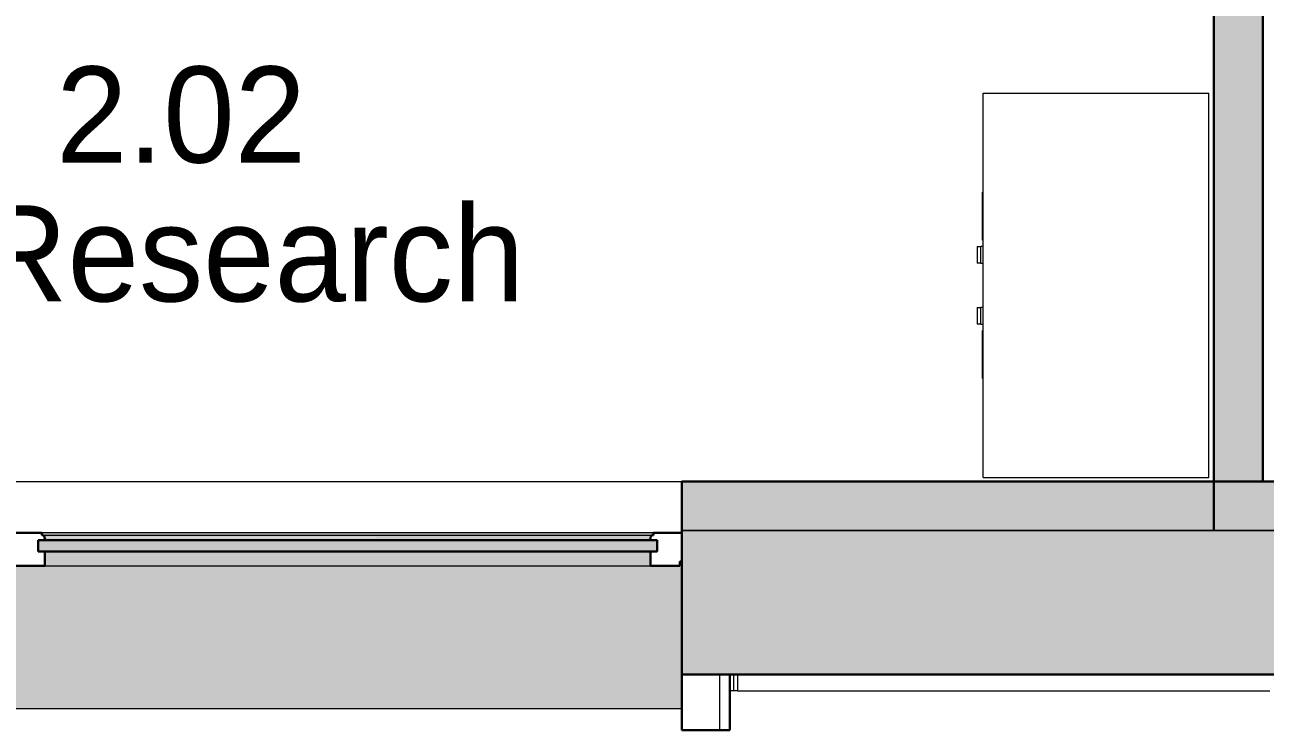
# Model space of a CAD drawing. Header units: millimetres. Extents: x 155927 to 295199, y -4084 to 97293.
# Drawn here: x 201325 to 203908, y 8852 to 10320 of the extents above; entities that cross this region are included whole.
import ezdxf

# ---------------------------------------------------------------- set-up
doc = ezdxf.new("R2010")
doc.units = ezdxf.units.MM
doc.header["$MEASUREMENT"] = 0
for name, color, linetype, lineweight in [('A-AREA-IDEN', 7, 'CONTINUOUS', 9), ('A-GLAZ', 7, 'CONTINUOUS', 9), ('A-GLAZ-CURT', 7, 'CONTINUOUS', 9), ('A-WALL', 7, 'CONTINUOUS', 9), ('A-WALL-PATT', 7, 'CONTINUOUS', 9), ('I-FURN', 8, 'CONTINUOUS', 9), ('I-WALL', 7, 'CONTINUOUS', 9)]:
    doc.layers.add(name, color=color, linetype=linetype, lineweight=lineweight)
doc.styles.add('Century Gothic', font='GOTHIC.TTF', dxfattribs={"height": 200})

msp = doc.modelspace()

# ---------------------------------------------------------------- hatches: boundary and pattern name
at = {"layer": 'A-GLAZ'}
h = msp.add_hatch(color=256, dxfattribs=at)
h.paths.add_polyline_path([(201364.4, 9255.8), (201361.6, 9257.5), (201362.9, 9256.4), (201364, 9255.9)], flags=0)
h.paths.add_polyline_path([(199972.4, 9255.8), (199969.6, 9257.5), (199970.9, 9256.4), (199972, 9255.9)], flags=0)
for points in [[(202630.8, 9257.5), (202633.6, 9257.5), (202633.6, 9262.5), (201360, 9262.5), (201360, 9257.5), (202629.8, 9257.5)], [(202627.8, 9252.6), (202629.6, 9256.2), (202629.8, 9257.5), (201362.9, 9257), (201365.6, 9253.9), (201366.3, 9252.6), (202627.4, 9252.6)], [(202162.1, 9248.6), (202626.4, 9248.6), (202627.6, 9252.6), (201366, 9251.5), (201367.3, 9248.6), (201561.7, 9248.6)], [(202626.4, 9247.5), (202626.4, 9248.6), (202162.1, 9247.5)], [(202162.1, 9223.6), (202641.6, 9223.6), (202641.6, 9247.5), (201352.1, 9247.5), (201352.1, 9223.6), (201561.7, 9223.6)], [(202627.6, 9193.6), (202627.6, 9223.6), (201366, 9223.6), (201366, 9193.6), (202162.1, 9193.6)], [(202692.8, 8896.6), (202692.8, 9198.3), (202688.5, 9198.3), (202688.5, 9193.6), (201305.2, 9193.6), (201305.2, 9198.3), (201296.5, 9198.3), (201296.5, 9193.6), (199913.2, 9193.6), (199913.2, 9198.3), (199908.8, 9198.3), (199908.8, 8896.6), (202162.1, 8896.6)]]:
    msp.add_hatch(color=256, dxfattribs=at).paths.add_polyline_path(points, flags=0)
h = msp.add_hatch(color=256, dxfattribs=at)
h.paths.add_polyline_path([(202692.8, 9198.3), (202692.8, 9200.4), (202688.5, 9200.4), (202688.5, 9198.3)], flags=0)
h.paths.add_polyline_path([(201296.5, 9198.3), (201305.2, 9198.7), (201305.2, 9200.4), (201296.5, 9200.4), (201296.5, 9198.7)], flags=0)
h.paths.add_polyline_path([(199908.8, 9198.3), (199913.2, 9198.3), (199913.2, 9200.4), (199908.8, 9200.4)], flags=0)
at = {"layer": 'A-WALL-PATT'}
for points in [[(203800.8, 9369.6), (203902.8, 9369.6), (203902.8, 13505.6), (203800.8, 13505.6), (203800.8, 9692.7)], [(204033.8, 9267.6), (204033.8, 9369.6), (203800.8, 9369.6), (203800.8, 9267.6), (203963.1, 9267.6)]]:
    msp.add_hatch(color=256, dxfattribs=at).paths.add_polyline_path(points, flags=0)
h = msp.add_hatch(color=256, dxfattribs=at)
h.paths.add_polyline_path([(203800.8, 9267.6), (203800.8, 9369.6), (202692.8, 9369.6), (202692.8, 9267.6), (203362.8, 9267.6)], flags=0)
h.paths.add_polyline_path([(199908.8, 9267.6), (199908.8, 9369.6), (197055.3, 9369.6), (197055.3, 9267.6), (198560, 9267.6)], flags=0)
h = msp.add_hatch(color=256, dxfattribs=at)
h.paths.add_polyline_path([(231140.8, 8967.6), (231140.8, 9267.6), (230059.8, 9267.6), (230059.8, 8967.6), (230978.5, 8967.6)], flags=0)
h.paths.add_polyline_path([(228577.1, 8967.6), (228775.8, 8967.6), (228775.8, 9267.6), (227617.8, 9267.6), (227617.8, 8967.6)], flags=0)
h.paths.add_polyline_path([(225983.8, 8967.6), (225983.8, 9267.6), (224442.8, 9267.6), (224442.8, 8967.6), (224975.1, 8967.6)], flags=0)
h.paths.add_polyline_path([(209658.8, 8967.6), (209658.8, 9267.6), (208317.8, 9267.6), (208317.8, 8967.6), (209366.2, 8967.6)], flags=0)
h.paths.add_polyline_path([(203963.1, 8967.6), (204033.8, 8967.6), (204033.8, 9267.6), (202692.8, 9267.6), (202692.8, 8967.6), (203362.8, 8967.6)], flags=0)
h.paths.add_polyline_path([(199908.8, 8967.6), (199908.8, 9267.6), (197042.8, 9267.6), (197042.8, 8967.6), (198560, 8967.6)], flags=0)
h.paths.add_polyline_path([(194508.8, 8967.6), (194508.8, 9267.6), (191992.8, 9267.6), (191992.8, 8967.6), (193757.3, 8967.6)], flags=0)
h.paths.add_polyline_path([(190358.8, 8967.6), (190358.8, 9267.6), (187692.8, 9267.6), (187692.8, 8967.6), (188954.6, 8967.6)], flags=0)
h.paths.add_polyline_path([(184151.8, 8967.6), (184908.8, 8967.6), (184908.8, 9267.6), (183192.8, 9267.6), (183192.8, 8967.6), (183551.5, 8967.6)], flags=0)
h.paths.add_polyline_path([(176347.4, 8967.6), (176658.8, 8967.6), (176658.8, 9267.6), (174942.8, 9267.6), (174942.8, 8967.6), (175747, 8967.6)], flags=0)
h.paths.add_polyline_path([(162539.5, 8967.6), (163158.8, 8967.6), (163158.8, 9267.6), (161617.8, 9267.6), (161617.8, 8967.6)], flags=0)
h.paths.add_polyline_path([(159983.8, 8967.6), (159983.8, 9267.6), (159292.8, 9267.6), (159292.8, 8967.6), (159537.8, 8967.6)], flags=0)

# ---------------------------------------------------------------- linework, layer by layer
at = {"layer": 'A-GLAZ', "lineweight": 30}
for p, q in [((201360, 9262.5), (201300.8, 9262.5)), ((201360, 9257.5), (201360, 9262.5)), ((201361.6, 9257.5), (201360, 9257.5)), ((201367.3, 9247.5), (201367.3, 9248.6)), ((202626.4, 9248.6), (202626.4, 9247.5)), ((202633.6, 9257.5), (202632.1, 9257.5)), ((202633.6, 9262.5), (202633.6, 9257.5)), ((202692.8, 9262.5), (202633.6, 9262.5)), ((201352.1, 9247.5), (201352.1, 9223.6)), ((202641.6, 9247.5), (201352.1, 9247.5)), ((201352.1, 9223.6), (201352.1, 9247.5)), ((201352.1, 9247.5), (201367.3, 9247.5)), ((201352.1, 9223.6), (202641.6, 9223.6)), ((201366, 9223.6), (201352.1, 9223.6)), ((201366, 9193.6), (201366, 9223.6)), ((202626.4, 9247.5), (202641.6, 9247.5)), ((202641.6, 9223.6), (202627.6, 9223.6)), ((202627.6, 9223.6), (202627.6, 9193.6)), ((202641.6, 9223.6), (202641.6, 9247.5)), ((202641.6, 9247.5), (202641.6, 9223.6)), ((202688.5, 9193.6), (202688.5, 9202.6)), ((202688.5, 9202.6), (202692.8, 9202.6)), ((201305.2, 9193.6), (201366, 9193.6)), ((202627.6, 9193.6), (202688.5, 9193.6)), ((202692.8, 8967.6), (202692.8, 8851.6)), ((202792.8, 8851.6), (202792.8, 8967.6)), ((202692.8, 8851.6), (202792.8, 8851.6))]:
    msp.add_line(p, q, dxfattribs=at)
at = {"layer": 'A-GLAZ'}
for p, q in [((202633.6, 9262.5), (201360, 9262.5)), ((201360, 9257.5), (201361.6, 9257.5)), ((201361.6, 9257.5), (202632.1, 9257.5)), ((201367.3, 9248.6), (202626.4, 9248.6)), ((202632.1, 9257.5), (202633.6, 9257.5)), ((202688.5, 9200.4), (202692.8, 9200.4)), ((202688.5, 9198.3), (202692.8, 9198.3)), ((201366, 9193.6), (202627.6, 9193.6)), ((199908.8, 8896.6), (202692.8, 8896.6))]:
    msp.add_line(p, q, dxfattribs=at)
at = {"layer": 'A-GLAZ', "linetype": 'Continuous'}
msp.add_line((202771.8, 8851.6), (202771.8, 8967.6), dxfattribs=at)
at = {"layer": 'A-GLAZ', "lineweight": 30}
for centre, radius, start, end in [((201360.5, 9252.2), 5.36, 3.4261, 78.0476), ((201373.2, 9253), 7.4, 183.4261, 216.5739), ((202620.5, 9253), 7.4, 323.4261, 356.5739), ((202633.2, 9252.2), 5.36, 101.9524, 176.5739)]:
    msp.add_arc(centre, radius, start, end, dxfattribs=at)
at = {"layer": 'A-GLAZ'}
for points, knots in [([(201364, 9256.2), (201363.9, 9256.4), (201363.5, 9256.7), (201362.7, 9257.2), (201362, 9257.4), (201361.6, 9257.5)], [-0.4, -0.4, -0.4, -0.4, -0.3, -0.2, 0, 0, 0, 0]), ([(201365.8, 9252.6), (201365.8, 9253), (201365.7, 9253.7), (201365.3, 9254.6), (201365.1, 9255), (201365, 9255.2)], [-1, -1, -1, -1, -0.8, -0.7, -0.6, -0.6, -0.6, -0.6]), ([(202628.7, 9255.2), (202628.6, 9255), (202628.4, 9254.6), (202628, 9253.7), (202627.9, 9253), (202627.8, 9252.6)], [0.6, 0.6, 0.6, 0.6, 0.7, 0.8, 1, 1, 1, 1]), ([(202632.1, 9257.5), (202631.6, 9257.4), (202631, 9257.2), (202630.2, 9256.7), (202629.8, 9256.4), (202629.6, 9256.2)], [0, 0, 0, 0, 0.2, 0.3, 0.4, 0.4, 0.4, 0.4])]:
    msp.add_open_spline(points, degree=3, knots=knots, dxfattribs=at)
for points in [[(201367.3, 9248.6), (201367, 9249), (201366.7, 9249.4), (201366.5, 9249.8)], [(202627.1, 9249.8), (202626.9, 9249.4), (202626.7, 9249), (202626.4, 9248.6)]]:
    msp.add_open_spline(points, degree=3, dxfattribs=at)
at = {"layer": 'A-GLAZ-CURT'}
for p, q in [((202800.8, 8967.6), (202800.8, 8933.6)), ((202800.8, 8933.6), (202792.8, 8933.6)), ((202808.8, 8933.6), (202800.8, 8933.6))]:
    msp.add_line(p, q, dxfattribs=at)
at = {"layer": 'A-GLAZ-CURT', "lineweight": 20}
for p, q in [((203917.8, 8967.6), (202808.8, 8967.6)), ((202808.8, 8967.6), (202808.8, 8933.6)), ((202808.8, 8933.6), (203917.8, 8933.6))]:
    msp.add_line(p, q, dxfattribs=at)
at = {"layer": 'A-WALL'}
for p, q in [((203800.8, 9267.6), (202692.8, 9267.6)), ((204033.8, 9267.6), (203800.8, 9267.6))]:
    msp.add_line(p, q, dxfattribs=at)
at = {"layer": 'A-WALL', "lineweight": 30}
for p, q in [((202692.8, 9267.6), (202692.8, 8967.6)), ((202692.8, 8967.6), (204033.8, 8967.6))]:
    msp.add_line(p, q, dxfattribs=at)
at = {"layer": 'I-FURN'}
for p, q in [((203320.8, 9377.7), (203320.8, 10177.7)), ((203320.8, 10177.7), (203790.8, 10177.7)), ((203790.8, 9377.7), (203790.8, 10177.7)), ((203320.8, 9971.7), (203319.3, 9971.7)), ((203319.3, 9963.7), (203319.3, 9971.7)), ((203319.3, 9971.7), (203319.3, 9967.7)), ((203320.8, 9971.7), (203319.3, 9971.7)), ((203319.3, 9967.7), (203319.3, 9971.7)), ((203319.3, 9971.7), (203319.3, 9967.7)), ((203320.8, 9971.7), (203319.3, 9971.7)), ((203319.3, 9967.7), (203319.3, 9971.7)), ((203319.3, 9971.7), (203319.3, 9967.7)), ((203319.3, 9879.7), (203319.3, 9963.7)), ((203319.3, 9871.7), (203319.3, 9879.7)), ((203319.3, 9875.7), (203319.3, 9871.7)), ((203319.3, 9875.7), (203319.3, 9871.7)), ((203319.3, 9871.7), (203319.3, 9875.7)), ((203319.3, 9875.7), (203319.3, 9871.7)), ((203319.3, 9871.7), (203319.3, 9875.7)), ((203319.3, 9871.7), (203320.8, 9871.7)), ((203319.3, 9871.7), (203320.8, 9871.7)), ((203319.3, 9871.7), (203320.8, 9871.7)), ((203307.8, 9858.7), (203307.8, 9823.7)), ((203307.8, 9858.7), (203307.8, 9823.7)), ((203307.9, 9858.7), (203308.3, 9858.7)), ((203308.3, 9858.7), (203315.8, 9858.7)), ((203320.8, 9858.7), (203315.8, 9858.7)), ((203315.8, 9823.7), (203315.8, 9858.7)), ((203320.8, 9858.7), (203315.8, 9858.7)), ((203320.8, 9858.7), (203319.3, 9858.7)), ((203319.3, 9858.3), (203319.3, 9858.7)), ((203319.3, 9858.7), (203319.3, 9858.3)), ((203308.3, 9823.7), (203307.9, 9823.7)), ((203315.8, 9823.7), (203308.3, 9823.7)), ((203315.8, 9823.7), (203320.8, 9823.7)), ((203315.8, 9823.7), (203320.8, 9823.7)), ((203307.8, 9731.7), (203307.8, 9696.7)), ((203307.8, 9731.7), (203307.8, 9696.7)), ((203307.9, 9731.7), (203308.3, 9731.7)), ((203308.3, 9731.7), (203315.8, 9731.7)), ((203320.8, 9731.7), (203315.8, 9731.7)), ((203315.8, 9696.7), (203315.8, 9731.7)), ((203320.8, 9731.7), (203315.8, 9731.7)), ((203308.3, 9696.7), (203307.9, 9696.7)), ((203315.8, 9696.7), (203308.3, 9696.7)), ((203315.8, 9696.7), (203320.8, 9696.7)), ((203315.8, 9696.7), (203320.8, 9696.7)), ((203319.3, 9697.1), (203319.3, 9696.7)), ((203319.3, 9696.7), (203319.3, 9697.1)), ((203319.3, 9696.7), (203320.8, 9696.7)), ((203320.8, 9683.7), (203319.3, 9683.7)), ((203319.3, 9675.7), (203319.3, 9683.7)), ((203319.3, 9683.7), (203319.3, 9679.7)), ((203320.8, 9683.7), (203319.3, 9683.7)), ((203319.3, 9679.7), (203319.3, 9683.7)), ((203319.3, 9683.7), (203319.3, 9679.7)), ((203320.8, 9683.7), (203319.3, 9683.7)), ((203319.3, 9679.7), (203319.3, 9683.7)), ((203319.3, 9683.7), (203319.3, 9679.7)), ((203319.3, 9591.7), (203319.3, 9675.7)), ((203319.3, 9583.7), (203319.3, 9591.7)), ((203319.3, 9587.7), (203319.3, 9583.7)), ((203319.3, 9587.7), (203319.3, 9583.7)), ((203319.3, 9583.7), (203319.3, 9587.7)), ((203319.3, 9587.7), (203319.3, 9583.7)), ((203319.3, 9583.7), (203319.3, 9587.7)), ((203319.3, 9583.7), (203320.8, 9583.7)), ((203319.3, 9583.7), (203320.8, 9583.7)), ((203319.3, 9583.7), (203320.8, 9583.7)), ((203320.8, 9377.7), (203790.8, 9377.7))]:
    msp.add_line(p, q, dxfattribs=at)
at = {"layer": 'I-WALL', "lineweight": 30}
for p, q in [((203800.8, 13505.6), (203800.8, 9369.6)), ((203902.8, 9369.6), (203902.8, 13505.6)), ((203800.8, 9369.6), (202692.8, 9369.6)), ((202692.8, 9369.6), (202692.8, 9267.6)), ((203800.8, 9369.6), (203902.8, 9369.6)), ((204033.8, 9369.6), (203800.8, 9369.6)), ((203800.8, 9369.6), (203800.8, 9267.6)), ((203800.8, 9267.6), (203800.8, 9369.6))]:
    msp.add_line(p, q, dxfattribs=at)
at = {"layer": 'I-WALL'}
for p, q in [((199908.8, 9369.6), (202692.8, 9369.6)), ((202692.8, 9267.6), (203800.8, 9267.6)), ((203800.8, 9267.6), (204033.8, 9267.6))]:
    msp.add_line(p, q, dxfattribs=at)

# ---------------------------------------------------------------- texts
at = {"layer": 'A-AREA-IDEN', "style": 'Century Gothic'}
for s, p in [('2.02', (201389.8, 10033.4)), ('4P Research', (200819, 9744.4))]:
    msp.add_text(s, height=200, dxfattribs=at).set_placement(p)

doc.saveas('drawing.dxf')
